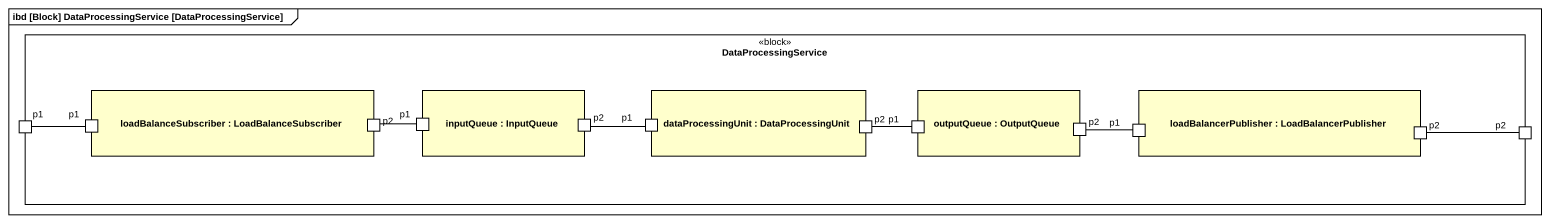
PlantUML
@startuml
mainframe ibd [Block] DataProcessingService [DataProcessingService]
rectangle DataProcessingService <<block>> {
  port p1
  rectangle "loadBalanceSubscriber : LoadBalanceSubscriber" as loadBalanceSubscriber {
    port "p1" as p1_2
    port p2
  }
  rectangle "inputQueue : InputQueue" as inputQueue {
    port "p1" as p1_3
    port "p2" as p2_2
  }
  rectangle "dataProcessingUnit : DataProcessingUnit" as dataProcessingUnit {
    port "p1" as p1_4
    port "p2" as p2_3
  }
  rectangle "outputQueue : OutputQueue" as outputQueue {
    port "p1" as p1_5
    port "p2" as p2_4
  }
  rectangle "loadBalancerPublisher : LoadBalancerPublisher" as loadBalancerPublisher {
    port "p1" as p1_6
    port "p2" as p2_5
  }
  port "p2" as p2_6
}
p1 -right- p1_2
p2 -right- p1_3
p1_4 -left- p2_2
p2_3 -right- p1_5
p2_4 -right- p1_6
p2_5 -right- p2_6
@enduml
